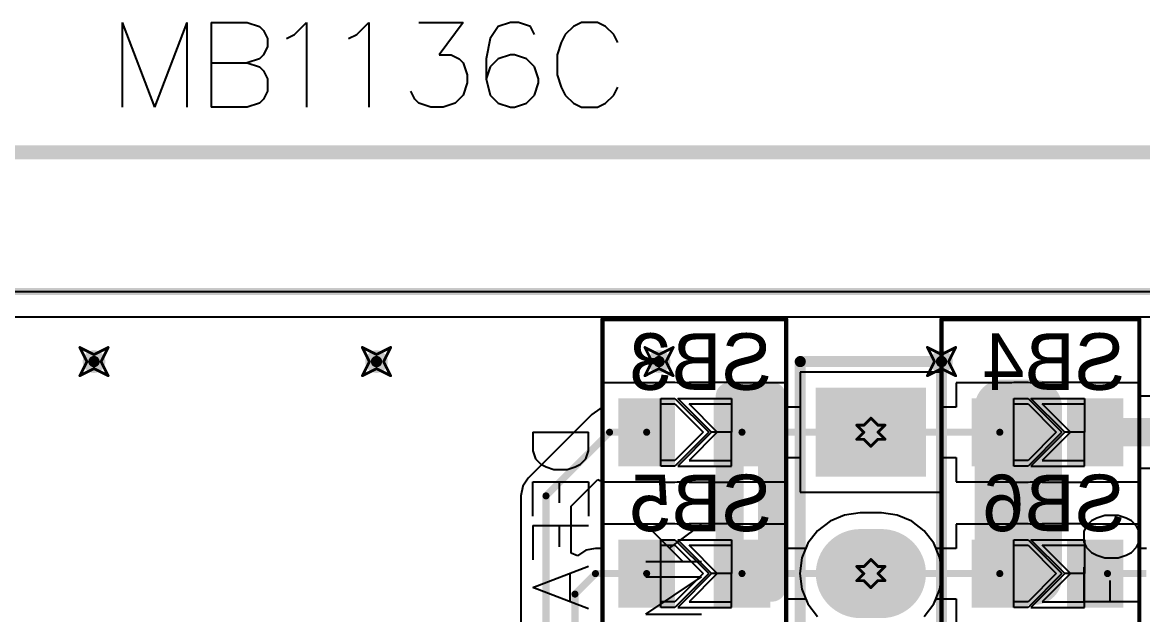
# Model space of a CAD drawing. Header units: millimetres. Extents: x 2.26 to 6.57, y 1.2 to 4.64.
# Drawn here: x 2.758 to 3.551, y 4.224 to 4.643 of the extents above; entities that cross this region are included whole.
import ezdxf

# ---------------------------------------------------------------- set-up
doc = ezdxf.new("R2010")
doc.units = ezdxf.units.MM
doc.header["$MEASUREMENT"] = 0
for name, color, linetype in [('BottomLayer', 5, 'Continuous'), ('BottomOverlay', 54, 'Continuous'), ('BottomPaste', 16, 'Continuous'), ('BottomSolder', 6, 'Continuous'), ('DrillDrawing', 1, 'Continuous'), ('KeepOutLayer', 6, 'Continuous'), ('Mechanical1', 6, 'Continuous'), ('MultiLayer', 9, 'Continuous'), ('PadHoleLayer', 156, 'Continuous'), ('TopLayer', 1, 'Continuous'), ('TopOverlay', 2, 'Continuous'), ('TopSolder', 216, 'Continuous'), ('ViaHoleLayer', 16, 'Continuous')]:
    doc.layers.add(name, color=color, linetype=linetype)

# ---------------------------------------------------------------- blocks, each defined once
blk = doc.blocks.new('JP2_SMD_B_18')
at = {"layer": 'BottomLayer'}
for p, q in [((-0.02625, 0.02), (-0.02625, 0)), ((0.00375, 0.02), (-0.02625, 0.02)), ((-0.01625, 0), (0.00375, 0.02)), ((-0.00625, 0), (0.01375, 0.02)), ((0.01375, 0.02), (0.02375, 0.02)), ((0.02375, 0.02), (0.02375, -0.02)), ((-0.02625, -0.02), (-0.02625, 0)), ((-0.02625, 0), (-0.01625, 0)), ((-0.02625, 0), (-0.01625, 0)), ((-0.01625, 0), (0.00375, -0.02)), ((0.01375, -0.02), (-0.00625, 0)), ((0.00375, -0.02), (-0.02625, -0.02)), ((0.02375, -0.02), (0.01375, -0.02))]:
    blk.add_line(p, q, dxfattribs=at)
for points in [[(-0.01775, 0.02), (-0.04975, 0.02), (-0.01775, -0.02), (-0.04975, -0.02)], [(0.04975, 0.02), (0.01775, 0.02), (0.04975, -0.02), (0.01775, -0.02)]]:
    blk.add_solid(points, dxfattribs=at)
at = {"layer": 'BottomPaste'}
for p, q in [((-0.02625, 0.02), (-0.02625, 0)), ((0.00375, 0.02), (-0.02625, 0.02)), ((-0.01625, 0), (0.00375, 0.02)), ((-0.00625, 0), (0.01375, 0.02)), ((0.01375, 0.02), (0.02375, 0.02)), ((0.02375, 0.02), (0.02375, -0.02)), ((-0.02625, -0.02), (-0.02625, 0)), ((-0.02625, 0), (-0.01625, 0)), ((-0.02625, 0), (-0.01625, 0)), ((-0.01625, 0), (0.00375, -0.02)), ((0.01375, -0.02), (-0.00625, 0)), ((0.00375, -0.02), (-0.02625, -0.02)), ((0.02375, -0.02), (0.01375, -0.02))]:
    blk.add_line(p, q, dxfattribs=at)
for points in [[(-0.01775, 0.02), (-0.04975, 0.02), (-0.01775, -0.02), (-0.04975, -0.02)], [(0.04975, 0.02), (0.01775, 0.02), (0.04975, -0.02), (0.01775, -0.02)]]:
    blk.add_solid(points, dxfattribs=at)
at = {"layer": 'BottomSolder'}
for p, q in [((-0.02625, 0.024), (-0.02625, 0)), ((0.01175, 0.024), (-0.02625, 0.024)), ((-0.01225, 0), (0.01175, 0.024)), ((-0.01025, 0), (0.01375, 0.024)), ((0.01375, 0.024), (0.02375, 0.024)), ((0.02375, 0.024), (0.02375, -0.024)), ((-0.02625, -0.024), (-0.02625, 0)), ((-0.02625, 0), (-0.01225, 0)), ((-0.02625, 0), (-0.01225, 0)), ((-0.01225, 0), (0.01175, -0.024)), ((0.01375, -0.024), (-0.01025, 0)), ((0.01175, -0.024), (-0.02625, -0.024)), ((0.02375, -0.024), (0.01375, -0.024))]:
    blk.add_line(p, q, dxfattribs=at)
for points in [[(-0.01375, 0.024), (-0.05375, 0.024), (-0.01375, -0.024), (-0.05375, -0.024)], [(0.05375, 0.024), (0.01375, 0.024), (0.05375, -0.024), (0.01375, -0.024)]]:
    blk.add_solid(points, dxfattribs=at)
blk = doc.blocks.new('JP2_SMD_B_19')
at = {"layer": 'BottomLayer'}
for p, q in [((-0.02625, 0.02), (-0.02625, 0)), ((0.00375, 0.02), (-0.02625, 0.02)), ((-0.01625, 0), (0.00375, 0.02)), ((-0.00625, 0), (0.01375, 0.02)), ((0.01375, 0.02), (0.02375, 0.02)), ((0.02375, 0.02), (0.02375, -0.02)), ((-0.02625, 0), (-0.01625, 0)), ((-0.02625, -0.02), (-0.02625, 0)), ((-0.02625, 0), (-0.01625, 0)), ((-0.01625, 0), (0.00375, -0.02)), ((0.01375, -0.02), (-0.00625, 0)), ((0.00375, -0.02), (-0.02625, -0.02)), ((0.02375, -0.02), (0.01375, -0.02))]:
    blk.add_line(p, q, dxfattribs=at)
for points in [[(-0.01775, 0.02), (-0.04975, 0.02), (-0.01775, -0.02), (-0.04975, -0.02)], [(0.04975, 0.02), (0.01775, 0.02), (0.04975, -0.02), (0.01775, -0.02)]]:
    blk.add_solid(points, dxfattribs=at)
at = {"layer": 'BottomPaste'}
for p, q in [((-0.02625, 0.02), (-0.02625, 0)), ((0.00375, 0.02), (-0.02625, 0.02)), ((-0.01625, 0), (0.00375, 0.02)), ((-0.00625, 0), (0.01375, 0.02)), ((0.01375, 0.02), (0.02375, 0.02)), ((0.02375, 0.02), (0.02375, -0.02)), ((-0.02625, 0), (-0.01625, 0)), ((-0.02625, -0.02), (-0.02625, 0)), ((-0.02625, 0), (-0.01625, 0)), ((-0.01625, 0), (0.00375, -0.02)), ((0.01375, -0.02), (-0.00625, 0)), ((0.00375, -0.02), (-0.02625, -0.02)), ((0.02375, -0.02), (0.01375, -0.02))]:
    blk.add_line(p, q, dxfattribs=at)
for points in [[(-0.01775, 0.02), (-0.04975, 0.02), (-0.01775, -0.02), (-0.04975, -0.02)], [(0.04975, 0.02), (0.01775, 0.02), (0.04975, -0.02), (0.01775, -0.02)]]:
    blk.add_solid(points, dxfattribs=at)
at = {"layer": 'BottomSolder'}
for p, q in [((-0.02625, 0.024), (-0.02625, 0)), ((0.01175, 0.024), (-0.02625, 0.024)), ((-0.01225, 0), (0.01175, 0.024)), ((-0.01025, 0), (0.01375, 0.024)), ((0.01375, 0.024), (0.02375, 0.024)), ((0.02375, 0.024), (0.02375, -0.024)), ((-0.02625, 0), (-0.01225, 0)), ((-0.02625, -0.024), (-0.02625, 0)), ((-0.02625, 0), (-0.01225, 0)), ((-0.01225, 0), (0.01175, -0.024)), ((0.01375, -0.024), (-0.01025, 0)), ((0.01175, -0.024), (-0.02625, -0.024)), ((0.02375, -0.024), (0.01375, -0.024))]:
    blk.add_line(p, q, dxfattribs=at)
for points in [[(-0.01375, 0.024), (-0.05375, 0.024), (-0.01375, -0.024), (-0.05375, -0.024)], [(0.05375, 0.024), (0.01375, 0.024), (0.05375, -0.024), (0.01375, -0.024)]]:
    blk.add_solid(points, dxfattribs=at)
blk = doc.blocks.new('JP2_SMD_B_20')
at = {"layer": 'BottomLayer'}
for p, q in [((-0.02625, 0.02), (-0.02625, 0)), ((0.00375, 0.02), (-0.02625, 0.02)), ((-0.01625, 0), (0.00375, 0.02)), ((-0.00625, 0), (0.01375, 0.02)), ((0.01375, 0.02), (0.02375, 0.02)), ((0.02375, 0.02), (0.02375, -0.02)), ((-0.02625, -0.02), (-0.02625, 0)), ((-0.02625, 0), (-0.01625, 0)), ((-0.02625, 0), (-0.01625, 0)), ((-0.01625, 0), (0.00375, -0.02)), ((0.01375, -0.02), (-0.00625, 0)), ((0.00375, -0.02), (-0.02625, -0.02)), ((0.02375, -0.02), (0.01375, -0.02))]:
    blk.add_line(p, q, dxfattribs=at)
for points in [[(-0.01775, 0.02), (-0.04975, 0.02), (-0.01775, -0.02), (-0.04975, -0.02)], [(0.04975, 0.02), (0.01775, 0.02), (0.04975, -0.02), (0.01775, -0.02)]]:
    blk.add_solid(points, dxfattribs=at)
at = {"layer": 'BottomPaste'}
for p, q in [((-0.02625, 0.02), (-0.02625, 0)), ((0.00375, 0.02), (-0.02625, 0.02)), ((-0.01625, 0), (0.00375, 0.02)), ((-0.00625, 0), (0.01375, 0.02)), ((0.01375, 0.02), (0.02375, 0.02)), ((0.02375, 0.02), (0.02375, -0.02)), ((-0.02625, -0.02), (-0.02625, 0)), ((-0.02625, 0), (-0.01625, 0)), ((-0.02625, 0), (-0.01625, 0)), ((-0.01625, 0), (0.00375, -0.02)), ((0.01375, -0.02), (-0.00625, 0)), ((0.00375, -0.02), (-0.02625, -0.02)), ((0.02375, -0.02), (0.01375, -0.02))]:
    blk.add_line(p, q, dxfattribs=at)
for points in [[(-0.01775, 0.02), (-0.04975, 0.02), (-0.01775, -0.02), (-0.04975, -0.02)], [(0.04975, 0.02), (0.01775, 0.02), (0.04975, -0.02), (0.01775, -0.02)]]:
    blk.add_solid(points, dxfattribs=at)
at = {"layer": 'BottomSolder'}
for p, q in [((-0.02625, 0.024), (-0.02625, 0)), ((0.01175, 0.024), (-0.02625, 0.024)), ((-0.01225, 0), (0.01175, 0.024)), ((-0.01025, 0), (0.01375, 0.024)), ((0.01375, 0.024), (0.02375, 0.024)), ((0.02375, 0.024), (0.02375, -0.024)), ((-0.02625, -0.024), (-0.02625, 0)), ((-0.02625, 0), (-0.01225, 0)), ((-0.02625, 0), (-0.01225, 0)), ((-0.01225, 0), (0.01175, -0.024)), ((0.01375, -0.024), (-0.01025, 0)), ((0.01175, -0.024), (-0.02625, -0.024)), ((0.02375, -0.024), (0.01375, -0.024))]:
    blk.add_line(p, q, dxfattribs=at)
for points in [[(-0.01375, 0.024), (-0.05375, 0.024), (-0.01375, -0.024), (-0.05375, -0.024)], [(0.05375, 0.024), (0.01375, 0.024), (0.05375, -0.024), (0.01375, -0.024)]]:
    blk.add_solid(points, dxfattribs=at)
blk = doc.blocks.new('JP2_SMD_B_21')
at = {"layer": 'BottomLayer'}
for p, q in [((-0.02625, 0.02), (-0.02625, 0)), ((0.00375, 0.02), (-0.02625, 0.02)), ((-0.01625, 0), (0.00375, 0.02)), ((-0.00625, 0), (0.01375, 0.02)), ((0.01375, 0.02), (0.02375, 0.02)), ((0.02375, 0.02), (0.02375, -0.02)), ((-0.02625, 0), (-0.01625, 0)), ((-0.02625, -0.02), (-0.02625, 0)), ((-0.02625, 0), (-0.01625, 0)), ((-0.01625, 0), (0.00375, -0.02)), ((0.01375, -0.02), (-0.00625, 0)), ((0.00375, -0.02), (-0.02625, -0.02)), ((0.02375, -0.02), (0.01375, -0.02))]:
    blk.add_line(p, q, dxfattribs=at)
for points in [[(-0.01775, 0.02), (-0.04975, 0.02), (-0.01775, -0.02), (-0.04975, -0.02)], [(0.04975, 0.02), (0.01775, 0.02), (0.04975, -0.02), (0.01775, -0.02)]]:
    blk.add_solid(points, dxfattribs=at)
at = {"layer": 'BottomPaste'}
for p, q in [((-0.02625, 0.02), (-0.02625, 0)), ((0.00375, 0.02), (-0.02625, 0.02)), ((-0.01625, 0), (0.00375, 0.02)), ((-0.00625, 0), (0.01375, 0.02)), ((0.01375, 0.02), (0.02375, 0.02)), ((0.02375, 0.02), (0.02375, -0.02)), ((-0.02625, 0), (-0.01625, 0)), ((-0.02625, -0.02), (-0.02625, 0)), ((-0.02625, 0), (-0.01625, 0)), ((-0.01625, 0), (0.00375, -0.02)), ((0.01375, -0.02), (-0.00625, 0)), ((0.00375, -0.02), (-0.02625, -0.02)), ((0.02375, -0.02), (0.01375, -0.02))]:
    blk.add_line(p, q, dxfattribs=at)
for points in [[(-0.01775, 0.02), (-0.04975, 0.02), (-0.01775, -0.02), (-0.04975, -0.02)], [(0.04975, 0.02), (0.01775, 0.02), (0.04975, -0.02), (0.01775, -0.02)]]:
    blk.add_solid(points, dxfattribs=at)
at = {"layer": 'BottomSolder'}
for p, q in [((-0.02625, 0.024), (-0.02625, 0)), ((0.01175, 0.024), (-0.02625, 0.024)), ((-0.01225, 0), (0.01175, 0.024)), ((-0.01025, 0), (0.01375, 0.024)), ((0.01375, 0.024), (0.02375, 0.024)), ((0.02375, 0.024), (0.02375, -0.024)), ((-0.02625, 0), (-0.01225, 0)), ((-0.02625, -0.024), (-0.02625, 0)), ((-0.02625, 0), (-0.01225, 0)), ((-0.01225, 0), (0.01175, -0.024)), ((0.01375, -0.024), (-0.01025, 0)), ((0.01175, -0.024), (-0.02625, -0.024)), ((0.02375, -0.024), (0.01375, -0.024))]:
    blk.add_line(p, q, dxfattribs=at)
for points in [[(-0.01375, 0.024), (-0.05375, 0.024), (-0.01375, -0.024), (-0.05375, -0.024)], [(0.05375, 0.024), (0.01375, 0.024), (0.05375, -0.024), (0.01375, -0.024)]]:
    blk.add_solid(points, dxfattribs=at)
blk = doc.blocks.new('1_4_89')
at = {"layer": 'BottomLayer', "const_width": 0.055}
for points in [[(0.1, 0.0075), (0.1, -0.0075)], [(0.2, 0.0075), (0.2, -0.0075)], [(0.3, 0.0075), (0.3, -0.0075)]]:
    blk.add_lwpolyline(points, dxfattribs=at)
at = {"layer": 'BottomLayer', "const_width": 0.0275}
for points in [[(0.08625, 0.0075, 1), (0.11375, 0.0075, 1)], [(0.18625, 0.0075, 1), (0.21375, 0.0075, 1)], [(0.28625, 0.0075, 1), (0.31375, 0.0075, 1)], [(0.08625, -0.0075, 1), (0.11375, -0.0075, 1)], [(0.18625, -0.0075, 1), (0.21375, -0.0075, 1)], [(0.28625, -0.0075, 1), (0.31375, -0.0075, 1)]]:
    blk.add_lwpolyline(points, format="xyb", close=True, dxfattribs=at)
at = {"layer": 'BottomLayer'}
blk.add_solid([(-0.0275, -0.035), (0.0275, -0.035), (-0.0275, 0.035), (0.0275, 0.035)], dxfattribs=at)
at = {"layer": 'BottomSolder', "const_width": 0.063}
for points in [[(0.1, 0.0075), (0.1, -0.0075)], [(0.2, 0.0075), (0.2, -0.0075)], [(0.3, 0.0075), (0.3, -0.0075)]]:
    blk.add_lwpolyline(points, dxfattribs=at)
at = {"layer": 'BottomSolder', "const_width": 0.0315}
for points in [[(0.08425, 0.0075, 1), (0.11575, 0.0075, 1)], [(0.18425, 0.0075, 1), (0.21575, 0.0075, 1)], [(0.28425, 0.0075, 1), (0.31575, 0.0075, 1)], [(0.08425, -0.0075, 1), (0.11575, -0.0075, 1)], [(0.18425, -0.0075, 1), (0.21575, -0.0075, 1)], [(0.28425, -0.0075, 1), (0.31575, -0.0075, 1)]]:
    blk.add_lwpolyline(points, format="xyb", close=True, dxfattribs=at)
at = {"layer": 'BottomSolder'}
blk.add_solid([(-0.0315, -0.039), (0.0315, -0.039), (-0.0315, 0.039), (0.0315, 0.039)], dxfattribs=at)
at = {"layer": 'MultiLayer', "const_width": 0.055}
for points in [[(0.1, 0.0075), (0.1, -0.0075)], [(0.2, 0.0075), (0.2, -0.0075)], [(0.3, 0.0075), (0.3, -0.0075)]]:
    blk.add_lwpolyline(points, dxfattribs=at)
at = {"layer": 'MultiLayer', "const_width": 0.0275}
for points in [[(0.08625, 0.0075, 1), (0.11375, 0.0075, 1)], [(0.18625, 0.0075, 1), (0.21375, 0.0075, 1)], [(0.28625, 0.0075, 1), (0.31375, 0.0075, 1)], [(0.08625, -0.0075, 1), (0.11375, -0.0075, 1)], [(0.18625, -0.0075, 1), (0.21375, -0.0075, 1)], [(0.28625, -0.0075, 1), (0.31375, -0.0075, 1)]]:
    blk.add_lwpolyline(points, format="xyb", close=True, dxfattribs=at)
at = {"layer": 'MultiLayer'}
blk.add_solid([(-0.0275, -0.035), (0.0275, -0.035), (-0.0275, 0.035), (0.0275, 0.035)], dxfattribs=at)
at = {"layer": 'PadHoleLayer', "const_width": 0.02}
for points in [[(-0.01, 0, 1), (0.01, 0, 1)], [(0.09, 0, 1), (0.11, 0, 1)], [(0.19, 0, 1), (0.21, 0, 1)], [(0.29, 0, 1), (0.31, 0, 1)]]:
    blk.add_lwpolyline(points, format="xyb", close=True, dxfattribs=at)
at = {"layer": 'TopLayer', "const_width": 0.055}
for points in [[(0.1, 0.0075), (0.1, -0.0075)], [(0.2, 0.0075), (0.2, -0.0075)], [(0.3, 0.0075), (0.3, -0.0075)]]:
    blk.add_lwpolyline(points, dxfattribs=at)
at = {"layer": 'TopLayer', "const_width": 0.0275}
for points in [[(0.08625, 0.0075, 1), (0.11375, 0.0075, 1)], [(0.18625, 0.0075, 1), (0.21375, 0.0075, 1)], [(0.28625, 0.0075, 1), (0.31375, 0.0075, 1)], [(0.08625, -0.0075, 1), (0.11375, -0.0075, 1)], [(0.18625, -0.0075, 1), (0.21375, -0.0075, 1)], [(0.28625, -0.0075, 1), (0.31375, -0.0075, 1)]]:
    blk.add_lwpolyline(points, format="xyb", close=True, dxfattribs=at)
at = {"layer": 'TopLayer'}
blk.add_solid([(-0.0275, -0.035), (0.0275, -0.035), (-0.0275, 0.035), (0.0275, 0.035)], dxfattribs=at)
at = {"layer": 'TopOverlay', "const_width": 0.00787}
for points in [[(0.35, 0.05), (-0.05, 0.05)], [(-0.05, -0.05), (-0.05, 0.05)], [(0.35, -0.05), (0.35, 0.05)], [(0.35, -0.05), (-0.05, -0.05)]]:
    blk.add_lwpolyline(points, dxfattribs=at)
at = {"layer": 'TopOverlay'}
for points, const_width in [([(-0.05197, 0.05, 1), (-0.04803, 0.05, 1)], 0.00394), ([(-0.05197, 0.05, 1), (-0.04803, 0.05, 1)], 0.00394), ([(0.34803, 0.05, 1), (0.35197, 0.05, 1)], 0.00394), ([(0.34803, 0.05, 1), (0.35197, 0.05, 1)], 0.00394), ([(-0.05197, -0.05, 1), (-0.04803, -0.05, 1)], 0.00394), ([(-0.05197, -0.05, 1), (-0.04803, -0.05, 1)], 0.00394), ([(0.34803, -0.05, 1), (0.35197, -0.05, 1)], 0.00394), ([(0.34803, -0.05, 1), (0.35197, -0.05, 1)], 0.00394), ([(0.00758, -0.075, 1), (-0.00742, -0.075, 1)], 0.015), ([(-0.01117, -0.075, 1), (-0.00367, -0.075, 1)], 0.0075), ([(0.00383, -0.075, 1), (0.01133, -0.075, 1)], 0.0075)]:
    blk.add_lwpolyline(points, format="xyb", close=True, dxfattribs=dict(at, const_width=const_width))
at = {"layer": 'TopSolder', "const_width": 0.063}
for points in [[(0.1, 0.0075), (0.1, -0.0075)], [(0.2, 0.0075), (0.2, -0.0075)], [(0.3, 0.0075), (0.3, -0.0075)]]:
    blk.add_lwpolyline(points, dxfattribs=at)
at = {"layer": 'TopSolder', "const_width": 0.0315}
for points in [[(0.08425, 0.0075, 1), (0.11575, 0.0075, 1)], [(0.18425, 0.0075, 1), (0.21575, 0.0075, 1)], [(0.28425, 0.0075, 1), (0.31575, 0.0075, 1)], [(0.08425, -0.0075, 1), (0.11575, -0.0075, 1)], [(0.18425, -0.0075, 1), (0.21575, -0.0075, 1)], [(0.28425, -0.0075, 1), (0.31575, -0.0075, 1)]]:
    blk.add_lwpolyline(points, format="xyb", close=True, dxfattribs=at)
at = {"layer": 'TopSolder'}
blk.add_solid([(-0.0315, -0.039), (0.0315, -0.039), (-0.0315, 0.039), (0.0315, 0.039)], dxfattribs=at)

msp = doc.modelspace()

# ---------------------------------------------------------------- linework, layer by layer
at = {"layer": 'BottomLayer'}
for p, q in [((2.55906, 4.43491), (5.15748, 4.43491)), ((3.40827, 4.39565), (3.30827, 4.39565)), ((3.30827, 4.39565), (3.30827, 4.37099)), ((3.40827, 4.37099), (3.40827, 4.39565)), ((3.20804, 4.38815), (3.16852, 4.38815)), ((3.16852, 4.38815), (3.16852, 4.37005)), ((3.20952, 4.38844), (3.20804, 4.38815)), ((3.21952, 4.38844), (3.20952, 4.38844)), ((3.221, 4.38815), (3.21952, 4.38844)), ((3.22804, 4.38815), (3.221, 4.38815)), ((3.22952, 4.38844), (3.22804, 4.38815)), ((3.25952, 4.38844), (3.22952, 4.38844)), ((3.261, 4.38815), (3.25952, 4.38844)), ((3.29802, 4.38815), (3.261, 4.38815)), ((3.29802, 4.37099), (3.29802, 4.38815)), ((3.45804, 4.38815), (3.41852, 4.38815)), ((3.41852, 4.38815), (3.41852, 4.37099)), ((3.45952, 4.38844), (3.45804, 4.38815)), ((3.46952, 4.38844), (3.45952, 4.38844)), ((3.471, 4.38815), (3.46952, 4.38844)), ((3.47804, 4.38815), (3.471, 4.38815)), ((3.47952, 4.38844), (3.47804, 4.38815)), ((3.50952, 4.38844), (3.47952, 4.38844)), ((3.511, 4.38815), (3.50952, 4.38844)), ((3.54802, 4.38815), (3.511, 4.38815)), ((3.54802, 4.37864), (3.54802, 4.38815)), ((3.74611, 4.37864), (3.54802, 4.37864)), ((3.16644, 4.36963), (3.16065, 4.36577)), ((3.16852, 4.37005), (3.16644, 4.36963)), ((3.30827, 4.37099), (3.29802, 4.37099)), ((3.41852, 4.37099), (3.40827, 4.37099)), ((3.16065, 4.36577), (3.11565, 4.32077)), ((3.29802, 4.31815), (3.29802, 4.33531)), ((3.29802, 4.33531), (3.30827, 4.33531)), ((3.30827, 4.33531), (3.30827, 4.31065)), ((3.40827, 4.31065), (3.40827, 4.33531)), ((3.40827, 4.33531), (3.41852, 4.33531)), ((3.41852, 4.33531), (3.41852, 4.31815)), ((3.54802, 4.31815), (3.54802, 4.32766)), ((3.54802, 4.32766), (3.74611, 4.32766)), ((3.11178, 4.31498), (3.11042, 4.30815)), ((3.11565, 4.32077), (3.11178, 4.31498)), ((3.14611, 4.30076), (3.16497, 4.31962)), ((3.16497, 4.31962), (3.16852, 4.31815)), ((3.16852, 4.31815), (3.16852, 4.31815)), ((3.16852, 4.31815), (3.16852, 4.31815)), ((3.16852, 4.31815), (3.20804, 4.31815)), ((3.20804, 4.31815), (3.20952, 4.31786)), ((3.20952, 4.31786), (3.21952, 4.31786)), ((3.21952, 4.31786), (3.221, 4.31815)), ((3.221, 4.31815), (3.22804, 4.31815)), ((3.22804, 4.31815), (3.22952, 4.31786)), ((3.22952, 4.31786), (3.25952, 4.31786)), ((3.25952, 4.31786), (3.261, 4.31815)), ((3.261, 4.31815), (3.29802, 4.31815)), ((3.41852, 4.31815), (3.45804, 4.31815)), ((3.45804, 4.31815), (3.45952, 4.31786)), ((3.45952, 4.31786), (3.46952, 4.31786)), ((3.46952, 4.31786), (3.471, 4.31815)), ((3.471, 4.31815), (3.47804, 4.31815)), ((3.47804, 4.31815), (3.47952, 4.31786)), ((3.47952, 4.31786), (3.50952, 4.31786)), ((3.50952, 4.31786), (3.511, 4.31815)), ((3.511, 4.31815), (3.54802, 4.31815)), ((3.11042, 4.30815), (3.11042, 4.04284)), ((3.30827, 4.31065), (3.40827, 4.31065)), ((3.14611, 4.26765), (3.14611, 4.30076)), ((3.33967, 4.29456), (3.32933, 4.29027)), ((3.35077, 4.29602), (3.33967, 4.29456)), ((3.36577, 4.29602), (3.35077, 4.29602)), ((3.37686, 4.29456), (3.36577, 4.29602)), ((3.3872, 4.29027), (3.37686, 4.29456)), ((3.20804, 4.28815), (3.16852, 4.28815)), ((3.16852, 4.28815), (3.16852, 4.27099)), ((3.20952, 4.28844), (3.20804, 4.28815)), ((3.21952, 4.28844), (3.20952, 4.28844)), ((3.221, 4.28815), (3.21952, 4.28844)), ((3.22804, 4.28815), (3.221, 4.28815)), ((3.22952, 4.28844), (3.22804, 4.28815)), ((3.25952, 4.28844), (3.22952, 4.28844)), ((3.261, 4.28815), (3.25952, 4.28844)), ((3.29802, 4.28815), (3.261, 4.28815)), ((3.29802, 4.27099), (3.29802, 4.28815)), ((3.32046, 4.28346), (3.31364, 4.27458)), ((3.32933, 4.29027), (3.32046, 4.28346)), ((3.39608, 4.28346), (3.3872, 4.29027)), ((3.40289, 4.27458), (3.39608, 4.28346)), ((3.45804, 4.28815), (3.41852, 4.28815)), ((3.41852, 4.28815), (3.41852, 4.27099)), ((3.45952, 4.28844), (3.45804, 4.28815)), ((3.46952, 4.28844), (3.45952, 4.28844)), ((3.471, 4.28815), (3.46952, 4.28844)), ((3.47804, 4.28815), (3.471, 4.28815)), ((3.47952, 4.28844), (3.47804, 4.28815)), ((3.50952, 4.28844), (3.47952, 4.28844)), ((3.511, 4.28815), (3.50952, 4.28844)), ((3.54802, 4.28815), (3.511, 4.28815)), ((3.54802, 4.27099), (3.54802, 4.28815)), ((3.31364, 4.27458), (3.31216, 4.27099)), ((3.40438, 4.27099), (3.40289, 4.27458)), ((3.15065, 4.26577), (3.14611, 4.26765)), ((3.15644, 4.26963), (3.15065, 4.26577)), ((3.16327, 4.27099), (3.15644, 4.26963)), ((3.16852, 4.27099), (3.16327, 4.27099)), ((3.16327, 4.27099), (3.16327, 4.27099)), ((3.31216, 4.27099), (3.29802, 4.27099)), ((3.41852, 4.27099), (3.40438, 4.27099)), ((3.55327, 4.27099), (3.54802, 4.27099)), ((3.29802, 4.21815), (3.29802, 4.23531)), ((3.29802, 4.23531), (3.31216, 4.23531)), ((3.31216, 4.23531), (3.31364, 4.23172)), ((3.40289, 4.23172), (3.40438, 4.23531)), ((3.40438, 4.23531), (3.41852, 4.23531)), ((3.41852, 4.23531), (3.41852, 4.21815)), ((3.31364, 4.23172), (3.32046, 4.22284)), ((3.39608, 4.22284), (3.40289, 4.23172))]:
    msp.add_line(p, q, dxfattribs=at)
for points, const_width in [([(2.80427, 4.40315, 1), (2.81227, 4.40315, 1)], 0.008), ([(3.00427, 4.40315, 1), (3.01227, 4.40315, 1)], 0.008), ([(3.20427, 4.40315, 1), (3.21227, 4.40315, 1)], 0.008), ([(3.40427, 4.40315, 1), (3.41227, 4.40315, 1)], 0.008), ([(3.52152, 4.35315, 1), (3.53152, 4.35315, 1)], 0.01), ([(3.17202, 4.35315, 1), (3.17452, 4.35315, 1)], 0.0025), ([(3.17202, 4.35315, 1), (3.17452, 4.35315, 1)], 0.0025), ([(3.19827, 4.35315, 1), (3.20077, 4.35315, 1)], 0.0025), ([(3.26577, 4.35315, 1), (3.26827, 4.35315, 1)], 0.0025), ([(3.44827, 4.35315, 1), (3.45077, 4.35315, 1)], 0.0025), ([(3.12702, 4.30815, 1), (3.12952, 4.30815, 1)], 0.0025), ([(3.12702, 4.30815, 1), (3.12952, 4.30815, 1)], 0.0025), ([(3.16202, 4.25315, 1), (3.16452, 4.25315, 1)], 0.0025), ([(3.16202, 4.25315, 1), (3.16452, 4.25315, 1)], 0.0025), ([(3.19827, 4.25315, 1), (3.20077, 4.25315, 1)], 0.0025), ([(3.26577, 4.25315, 1), (3.26827, 4.25315, 1)], 0.0025), ([(3.44827, 4.25315, 1), (3.45077, 4.25315, 1)], 0.0025), ([(3.52452, 4.25315, 1), (3.52702, 4.25315, 1)], 0.0025), ([(3.14752, 4.23865, 1), (3.15002, 4.23865, 1)], 0.0025), ([(3.14752, 4.23865, 1), (3.15002, 4.23865, 1)], 0.0025)]:
    msp.add_lwpolyline(points, format="xyb", close=True, dxfattribs=dict(at, const_width=const_width))
for points, const_width in [([(3.52652, 4.35315), (3.78327, 4.35315)], 0.02), ([(3.12827, 4.30815), (3.17327, 4.35315)], 0.005), ([(3.17327, 4.35315), (3.19952, 4.35315)], 0.005), ([(3.26702, 4.35315), (3.44952, 4.35315)], 0.005), ([(3.12827, 4.02815), (3.12827, 4.30815)], 0.005), ([(3.14877, 4.23865), (3.16327, 4.25315)], 0.005), ([(3.16327, 4.25315), (3.19952, 4.25315)], 0.005), ([(3.26702, 4.25315), (3.44952, 4.25315)], 0.005), ([(3.52577, 4.25315), (3.55327, 4.25315)], 0.005), ([(3.14877, 4.01865), (3.14877, 4.23865)], 0.005)]:
    msp.add_lwpolyline(points, dxfattribs=dict(at, const_width=const_width))
at = {"layer": 'BottomOverlay'}
for p, q in [((3.11891, 4.35315), (3.15827, 4.35315)), ((3.11891, 4.35315), (3.11891, 4.34003)), ((3.15827, 4.34003), (3.15827, 4.35315)), ((3.11891, 4.34003), (3.12078, 4.33441)), ((3.15639, 4.33441), (3.15827, 4.34003)), ((3.12078, 4.33441), (3.12453, 4.33066)), ((3.12453, 4.33066), (3.12828, 4.32878)), ((3.1489, 4.32878), (3.15264, 4.33066)), ((3.15264, 4.33066), (3.15639, 4.33441)), ((3.12828, 4.32878), (3.1339, 4.32691)), ((3.1339, 4.32691), (3.14327, 4.32691)), ((3.14327, 4.32691), (3.1489, 4.32878)), ((3.11891, 4.29373), (3.11891, 4.3181)), ((3.11891, 4.3181), (3.15827, 4.3181)), ((3.13765, 4.3181), (3.13765, 4.3031)), ((3.15827, 4.3181), (3.15827, 4.29373)), ((3.11891, 4.28717), (3.15827, 4.28717)), ((3.11891, 4.28717), (3.11891, 4.26281)), ((3.13765, 4.28717), (3.13765, 4.27218)), ((3.11891, 4.24331), (3.15827, 4.25831)), ((3.14515, 4.25268), (3.14515, 4.23394)), ((3.15827, 4.22832), (3.11891, 4.24331))]:
    msp.add_line(p, q, dxfattribs=at)
at = {"layer": 'BottomOverlay', "const_width": 0.003}
for points in [[(3.16827, 4.43315), (3.29827, 4.43315)], [(3.16827, 4.02315), (3.16827, 4.43315)], [(3.29827, 4.02315), (3.29827, 4.43315)], [(3.40827, 4.02315), (3.40827, 4.43315)], [(3.40827, 4.43315), (3.54827, 4.43315)], [(3.54827, 4.02315), (3.54827, 4.43315)]]:
    msp.add_lwpolyline(points, dxfattribs=at)
at = {"layer": 'BottomOverlay', "const_width": 0.0015}
for points in [[(3.16752, 4.43315, 1), (3.16902, 4.43315, 1)], [(3.16752, 4.43315, 1), (3.16902, 4.43315, 1)], [(3.29752, 4.43315, 1), (3.29902, 4.43315, 1)], [(3.29752, 4.43315, 1), (3.29902, 4.43315, 1)], [(3.40752, 4.43315, 1), (3.40902, 4.43315, 1)], [(3.40752, 4.43315, 1), (3.40902, 4.43315, 1)], [(3.54752, 4.43315, 1), (3.54902, 4.43315, 1)], [(3.54752, 4.43315, 1), (3.54902, 4.43315, 1)]]:
    msp.add_lwpolyline(points, format="xyb", close=True, dxfattribs=at)
at = {"layer": 'DrillDrawing'}
for points, const_width in [([(2.48032, 4.55118), (3.68631, 4.55118)], 0.01), ([(2.79827, 4.41315), (2.80827, 4.40815)], 0.002), ([(2.79827, 4.41315), (2.80327, 4.40315)], 0.002), ([(2.80827, 4.40815), (2.81827, 4.41315)], 0.002), ([(2.81327, 4.40315), (2.81827, 4.41315)], 0.002), ([(2.99827, 4.41315), (3.00827, 4.40815)], 0.002), ([(2.99827, 4.41315), (3.00327, 4.40315)], 0.002), ([(3.00827, 4.40815), (3.01827, 4.41315)], 0.002), ([(3.01327, 4.40315), (3.01827, 4.41315)], 0.002), ([(3.19827, 4.41315), (3.20827, 4.40815)], 0.002), ([(3.19827, 4.41315), (3.20327, 4.40315)], 0.002), ([(3.20827, 4.40815), (3.21827, 4.41315)], 0.002), ([(3.21327, 4.40315), (3.21827, 4.41315)], 0.002), ([(3.39827, 4.41315), (3.40827, 4.40815)], 0.002), ([(3.39827, 4.41315), (3.40327, 4.40315)], 0.002), ([(3.40827, 4.40815), (3.41827, 4.41315)], 0.002), ([(3.41327, 4.40315), (3.41827, 4.41315)], 0.002), ([(2.79827, 4.39315), (2.80327, 4.40315)], 0.002), ([(2.81327, 4.40315), (2.81827, 4.39315)], 0.002), ([(2.99827, 4.39315), (3.00327, 4.40315)], 0.002), ([(3.01327, 4.40315), (3.01827, 4.39315)], 0.002), ([(3.19827, 4.39315), (3.20327, 4.40315)], 0.002), ([(3.21327, 4.40315), (3.21827, 4.39315)], 0.002), ([(3.39827, 4.39315), (3.40327, 4.40315)], 0.002), ([(3.41327, 4.40315), (3.41827, 4.39315)], 0.002), ([(2.79827, 4.39315), (2.80827, 4.39815)], 0.002), ([(2.80827, 4.39815), (2.81827, 4.39315)], 0.002), ([(2.99827, 4.39315), (3.00827, 4.39815)], 0.002), ([(3.00827, 4.39815), (3.01827, 4.39315)], 0.002), ([(3.19827, 4.39315), (3.20827, 4.39815)], 0.002), ([(3.20827, 4.39815), (3.21827, 4.39315)], 0.002), ([(3.39827, 4.39315), (3.40827, 4.39815)], 0.002), ([(3.40827, 4.39815), (3.41827, 4.39315)], 0.002), ([(3.35327, 4.35815), (3.35827, 4.36315)], 0.002), ([(3.35827, 4.36315), (3.36327, 4.35815)], 0.002), ([(3.34827, 4.35815), (3.35327, 4.35315)], 0.002), ([(3.34827, 4.35815), (3.35327, 4.35815)], 0.002), ([(3.34827, 4.34815), (3.35327, 4.35315)], 0.002), ([(3.36327, 4.35815), (3.36827, 4.35815)], 0.002), ([(3.36327, 4.35315), (3.36827, 4.35815)], 0.002), ([(3.36327, 4.35315), (3.36827, 4.34815)], 0.002), ([(3.34827, 4.34815), (3.35327, 4.34815)], 0.002), ([(3.35327, 4.34815), (3.35827, 4.34315)], 0.002), ([(3.35827, 4.34315), (3.36327, 4.34815)], 0.002), ([(3.36327, 4.34815), (3.36827, 4.34815)], 0.002), ([(3.34827, 4.25815), (3.35327, 4.25315)], 0.002), ([(3.34827, 4.25815), (3.35327, 4.25815)], 0.002), ([(3.35327, 4.25815), (3.35827, 4.26315)], 0.002), ([(3.35827, 4.26315), (3.36327, 4.25815)], 0.002), ([(3.36327, 4.25815), (3.36827, 4.25815)], 0.002), ([(3.36327, 4.25315), (3.36827, 4.25815)], 0.002), ([(3.34827, 4.24815), (3.35327, 4.25315)], 0.002), ([(3.36327, 4.25315), (3.36827, 4.24815)], 0.002), ([(3.34827, 4.24815), (3.35327, 4.24815)], 0.002), ([(3.35327, 4.24815), (3.35827, 4.24315)], 0.002), ([(3.35827, 4.24315), (3.36327, 4.24815)], 0.002), ([(3.36327, 4.24815), (3.36827, 4.24815)], 0.002)]:
    msp.add_lwpolyline(points, dxfattribs=dict(at, const_width=const_width))
at = {"layer": 'DrillDrawing', "const_width": 0.001}
for points in [[(2.79777, 4.41315, 1), (2.79877, 4.41315, 1)], [(2.79777, 4.41315, 1), (2.79877, 4.41315, 1)], [(2.81777, 4.41315, 1), (2.81877, 4.41315, 1)], [(2.81777, 4.41315, 1), (2.81877, 4.41315, 1)], [(2.99777, 4.41315, 1), (2.99877, 4.41315, 1)], [(2.99777, 4.41315, 1), (2.99877, 4.41315, 1)], [(3.01777, 4.41315, 1), (3.01877, 4.41315, 1)], [(3.01777, 4.41315, 1), (3.01877, 4.41315, 1)], [(3.19777, 4.41315, 1), (3.19877, 4.41315, 1)], [(3.19777, 4.41315, 1), (3.19877, 4.41315, 1)], [(3.21777, 4.41315, 1), (3.21877, 4.41315, 1)], [(3.21777, 4.41315, 1), (3.21877, 4.41315, 1)], [(3.39777, 4.41315, 1), (3.39877, 4.41315, 1)], [(3.39777, 4.41315, 1), (3.39877, 4.41315, 1)], [(3.41777, 4.41315, 1), (3.41877, 4.41315, 1)], [(3.41777, 4.41315, 1), (3.41877, 4.41315, 1)], [(2.80277, 4.40315, 1), (2.80377, 4.40315, 1)], [(2.80277, 4.40315, 1), (2.80377, 4.40315, 1)], [(2.80777, 4.40815, 1), (2.80877, 4.40815, 1)], [(2.80777, 4.40815, 1), (2.80877, 4.40815, 1)], [(2.81277, 4.40315, 1), (2.81377, 4.40315, 1)], [(2.81277, 4.40315, 1), (2.81377, 4.40315, 1)], [(3.00277, 4.40315, 1), (3.00377, 4.40315, 1)], [(3.00277, 4.40315, 1), (3.00377, 4.40315, 1)], [(3.00777, 4.40815, 1), (3.00877, 4.40815, 1)], [(3.00777, 4.40815, 1), (3.00877, 4.40815, 1)], [(3.01277, 4.40315, 1), (3.01377, 4.40315, 1)], [(3.01277, 4.40315, 1), (3.01377, 4.40315, 1)], [(3.20277, 4.40315, 1), (3.20377, 4.40315, 1)], [(3.20277, 4.40315, 1), (3.20377, 4.40315, 1)], [(3.20777, 4.40815, 1), (3.20877, 4.40815, 1)], [(3.20777, 4.40815, 1), (3.20877, 4.40815, 1)], [(3.21277, 4.40315, 1), (3.21377, 4.40315, 1)], [(3.21277, 4.40315, 1), (3.21377, 4.40315, 1)], [(3.40277, 4.40315, 1), (3.40377, 4.40315, 1)], [(3.40277, 4.40315, 1), (3.40377, 4.40315, 1)], [(3.40777, 4.40815, 1), (3.40877, 4.40815, 1)], [(3.40777, 4.40815, 1), (3.40877, 4.40815, 1)], [(3.41277, 4.40315, 1), (3.41377, 4.40315, 1)], [(3.41277, 4.40315, 1), (3.41377, 4.40315, 1)], [(2.79777, 4.39315, 1), (2.79877, 4.39315, 1)], [(2.79777, 4.39315, 1), (2.79877, 4.39315, 1)], [(2.80777, 4.39815, 1), (2.80877, 4.39815, 1)], [(2.80777, 4.39815, 1), (2.80877, 4.39815, 1)], [(2.81777, 4.39315, 1), (2.81877, 4.39315, 1)], [(2.81777, 4.39315, 1), (2.81877, 4.39315, 1)], [(2.99777, 4.39315, 1), (2.99877, 4.39315, 1)], [(2.99777, 4.39315, 1), (2.99877, 4.39315, 1)], [(3.00777, 4.39815, 1), (3.00877, 4.39815, 1)], [(3.00777, 4.39815, 1), (3.00877, 4.39815, 1)], [(3.01777, 4.39315, 1), (3.01877, 4.39315, 1)], [(3.01777, 4.39315, 1), (3.01877, 4.39315, 1)], [(3.19777, 4.39315, 1), (3.19877, 4.39315, 1)], [(3.19777, 4.39315, 1), (3.19877, 4.39315, 1)], [(3.20777, 4.39815, 1), (3.20877, 4.39815, 1)], [(3.20777, 4.39815, 1), (3.20877, 4.39815, 1)], [(3.21777, 4.39315, 1), (3.21877, 4.39315, 1)], [(3.21777, 4.39315, 1), (3.21877, 4.39315, 1)], [(3.39777, 4.39315, 1), (3.39877, 4.39315, 1)], [(3.39777, 4.39315, 1), (3.39877, 4.39315, 1)], [(3.40777, 4.39815, 1), (3.40877, 4.39815, 1)], [(3.40777, 4.39815, 1), (3.40877, 4.39815, 1)], [(3.41777, 4.39315, 1), (3.41877, 4.39315, 1)], [(3.41777, 4.39315, 1), (3.41877, 4.39315, 1)], [(3.35777, 4.36315, 1), (3.35877, 4.36315, 1)], [(3.35777, 4.36315, 1), (3.35877, 4.36315, 1)], [(3.34777, 4.35815, 1), (3.34877, 4.35815, 1)], [(3.34777, 4.35815, 1), (3.34877, 4.35815, 1)], [(3.35277, 4.35815, 1), (3.35377, 4.35815, 1)], [(3.35277, 4.35815, 1), (3.35377, 4.35815, 1)], [(3.35277, 4.35315, 1), (3.35377, 4.35315, 1)], [(3.35277, 4.35315, 1), (3.35377, 4.35315, 1)], [(3.36277, 4.35815, 1), (3.36377, 4.35815, 1)], [(3.36277, 4.35815, 1), (3.36377, 4.35815, 1)], [(3.36277, 4.35315, 1), (3.36377, 4.35315, 1)], [(3.36277, 4.35315, 1), (3.36377, 4.35315, 1)], [(3.36777, 4.35815, 1), (3.36877, 4.35815, 1)], [(3.36777, 4.35815, 1), (3.36877, 4.35815, 1)], [(3.34777, 4.34815, 1), (3.34877, 4.34815, 1)], [(3.34777, 4.34815, 1), (3.34877, 4.34815, 1)], [(3.35277, 4.34815, 1), (3.35377, 4.34815, 1)], [(3.35277, 4.34815, 1), (3.35377, 4.34815, 1)], [(3.36277, 4.34815, 1), (3.36377, 4.34815, 1)], [(3.36277, 4.34815, 1), (3.36377, 4.34815, 1)], [(3.36777, 4.34815, 1), (3.36877, 4.34815, 1)], [(3.36777, 4.34815, 1), (3.36877, 4.34815, 1)], [(3.35777, 4.34315, 1), (3.35877, 4.34315, 1)], [(3.35777, 4.34315, 1), (3.35877, 4.34315, 1)], [(3.34777, 4.25815, 1), (3.34877, 4.25815, 1)], [(3.34777, 4.25815, 1), (3.34877, 4.25815, 1)], [(3.35277, 4.25815, 1), (3.35377, 4.25815, 1)], [(3.35277, 4.25815, 1), (3.35377, 4.25815, 1)], [(3.35777, 4.26315, 1), (3.35877, 4.26315, 1)], [(3.35777, 4.26315, 1), (3.35877, 4.26315, 1)], [(3.36277, 4.25815, 1), (3.36377, 4.25815, 1)], [(3.36277, 4.25815, 1), (3.36377, 4.25815, 1)], [(3.36777, 4.25815, 1), (3.36877, 4.25815, 1)], [(3.36777, 4.25815, 1), (3.36877, 4.25815, 1)], [(3.35277, 4.25315, 1), (3.35377, 4.25315, 1)], [(3.35277, 4.25315, 1), (3.35377, 4.25315, 1)], [(3.36277, 4.25315, 1), (3.36377, 4.25315, 1)], [(3.36277, 4.25315, 1), (3.36377, 4.25315, 1)], [(3.34777, 4.24815, 1), (3.34877, 4.24815, 1)], [(3.34777, 4.24815, 1), (3.34877, 4.24815, 1)], [(3.35277, 4.24815, 1), (3.35377, 4.24815, 1)], [(3.35277, 4.24815, 1), (3.35377, 4.24815, 1)], [(3.35777, 4.24315, 1), (3.35877, 4.24315, 1)], [(3.35777, 4.24315, 1), (3.35877, 4.24315, 1)], [(3.36277, 4.24815, 1), (3.36377, 4.24815, 1)], [(3.36277, 4.24815, 1), (3.36377, 4.24815, 1)], [(3.36777, 4.24815, 1), (3.36877, 4.24815, 1)], [(3.36777, 4.24815, 1), (3.36877, 4.24815, 1)]]:
    msp.add_lwpolyline(points, format="xyb", close=True, dxfattribs=at)
at = {"layer": 'KeepOutLayer', "const_width": 0.005}
msp.add_lwpolyline([(2.55906, 4.45276), (5.15748, 4.45276)], dxfattribs=at)
at = {"layer": 'Mechanical1'}
for p, q in [((2.82827, 4.64314), (2.82827, 4.58315)), ((2.82827, 4.64314), (2.85112, 4.58315)), ((2.87397, 4.64314), (2.85112, 4.58315)), ((2.87397, 4.64314), (2.87397, 4.58315)), ((2.89111, 4.64314), (2.89111, 4.58315)), ((2.89111, 4.64314), (2.91682, 4.64314)), ((2.91682, 4.64314), (2.92539, 4.64028)), ((2.92539, 4.64028), (2.92825, 4.63742)), ((2.95024, 4.63457), (2.95881, 4.64314)), ((2.95881, 4.64314), (2.95881, 4.58315)), ((2.99423, 4.63457), (3.0028, 4.64314)), ((3.0028, 4.64314), (3.0028, 4.58315)), ((3.03822, 4.64314), (3.06964, 4.64314)), ((3.06964, 4.64314), (3.05251, 4.62028)), ((3.0945, 4.64028), (3.08878, 4.63171)), ((3.10307, 4.64314), (3.0945, 4.64028)), ((3.10878, 4.64314), (3.10307, 4.64314)), ((3.11735, 4.64028), (3.10878, 4.64314)), ((3.12021, 4.63457), (3.11735, 4.64028)), ((3.14763, 4.64028), (3.14191, 4.63457)), ((3.15334, 4.64314), (3.14763, 4.64028)), ((3.16477, 4.64314), (3.15334, 4.64314)), ((3.17048, 4.64028), (3.16477, 4.64314)), ((3.17619, 4.63457), (3.17048, 4.64028)), ((2.92825, 4.63742), (2.9311, 4.63171)), ((2.9311, 4.63171), (2.9311, 4.626)), ((2.94453, 4.63171), (2.95024, 4.63457)), ((2.98852, 4.63171), (2.99423, 4.63457)), ((3.08878, 4.63171), (3.08593, 4.61743)), ((3.14191, 4.63457), (3.13906, 4.62885)), ((3.17905, 4.62885), (3.17619, 4.63457)), ((2.9311, 4.626), (2.92825, 4.62028)), ((3.13906, 4.62885), (3.1362, 4.62028)), ((2.92539, 4.61743), (2.91682, 4.61457)), ((2.92825, 4.62028), (2.92539, 4.61743)), ((3.05251, 4.62028), (3.06108, 4.62028)), ((3.06108, 4.62028), (3.06679, 4.61743)), ((3.06679, 4.61743), (3.06964, 4.61457)), ((3.08593, 4.61743), (3.08593, 4.60315)), ((3.0945, 4.61743), (3.08878, 4.61171)), ((3.10307, 4.62028), (3.0945, 4.61743)), ((3.10592, 4.62028), (3.10307, 4.62028)), ((3.11449, 4.61743), (3.10592, 4.62028)), ((3.12021, 4.61171), (3.11449, 4.61743)), ((3.1362, 4.62028), (3.1362, 4.606)), ((2.89111, 4.61457), (2.91682, 4.61457)), ((2.91682, 4.61457), (2.92539, 4.61171)), ((2.92539, 4.61171), (2.92825, 4.60886)), ((2.92825, 4.60886), (2.9311, 4.60315)), ((3.06964, 4.61457), (3.0725, 4.606)), ((3.08878, 4.61171), (3.08593, 4.60315)), ((3.12306, 4.60315), (3.12021, 4.61171)), ((2.9311, 4.60315), (2.9311, 4.59458)), ((3.0725, 4.60029), (3.06964, 4.59172)), ((3.0725, 4.606), (3.0725, 4.60029)), ((3.08593, 4.60315), (3.08878, 4.59172)), ((3.12021, 4.59172), (3.12306, 4.60029)), ((3.12306, 4.60029), (3.12306, 4.60315)), ((3.1362, 4.606), (3.13906, 4.59743)), ((2.9311, 4.59458), (2.92825, 4.58886)), ((3.03537, 4.58886), (3.03251, 4.59458)), ((3.06964, 4.59172), (3.06393, 4.58601)), ((3.08878, 4.59172), (3.0945, 4.58601)), ((3.11449, 4.58601), (3.12021, 4.59172)), ((3.13906, 4.59743), (3.14191, 4.59172)), ((3.14191, 4.59172), (3.14763, 4.58601)), ((3.17048, 4.58601), (3.17619, 4.59172)), ((3.17619, 4.59172), (3.17905, 4.59743)), ((2.92539, 4.58601), (2.91682, 4.58315)), ((2.92825, 4.58886), (2.92539, 4.58601)), ((3.03822, 4.58601), (3.03537, 4.58886)), ((3.04679, 4.58315), (3.03822, 4.58601)), ((3.06393, 4.58601), (3.05536, 4.58315)), ((3.0945, 4.58601), (3.10307, 4.58315)), ((3.10592, 4.58315), (3.11449, 4.58601)), ((3.14763, 4.58601), (3.15334, 4.58315)), ((3.16477, 4.58315), (3.17048, 4.58601)), ((2.91682, 4.58315), (2.89111, 4.58315)), ((3.05536, 4.58315), (3.04679, 4.58315)), ((3.10307, 4.58315), (3.10592, 4.58315)), ((3.15334, 4.58315), (3.16477, 4.58315)), ((2.55906, 4.45276), (5.15748, 4.45276))]:
    msp.add_line(p, q, dxfattribs=at)
at = {"layer": 'MultiLayer', "const_width": 0.008}
for points in [[(2.80427, 4.40315, 1), (2.81227, 4.40315, 1)], [(3.00427, 4.40315, 1), (3.01227, 4.40315, 1)], [(3.20427, 4.40315, 1), (3.21227, 4.40315, 1)], [(3.40427, 4.40315, 1), (3.41227, 4.40315, 1)]]:
    msp.add_lwpolyline(points, format="xyb", close=True, dxfattribs=at)
at = {"layer": 'TopLayer'}
for p, q in [((2.55906, 4.43491), (4.08785, 4.43491)), ((3.40827, 4.39565), (3.30827, 4.39565)), ((3.30827, 4.39565), (3.30827, 4.31065)), ((3.40827, 4.31065), (3.40827, 4.39565)), ((3.30827, 4.31065), (3.40827, 4.31065)), ((3.33967, 4.29456), (3.32933, 4.29027)), ((3.35077, 4.29602), (3.33967, 4.29456)), ((3.36577, 4.29602), (3.35077, 4.29602)), ((3.37686, 4.29456), (3.36577, 4.29602)), ((3.3872, 4.29027), (3.37686, 4.29456)), ((3.32046, 4.28346), (3.31364, 4.27458)), ((3.32933, 4.29027), (3.32046, 4.28346)), ((3.39608, 4.28346), (3.3872, 4.29027)), ((3.40289, 4.27458), (3.39608, 4.28346)), ((3.31364, 4.27458), (3.30936, 4.26424)), ((3.40717, 4.26424), (3.40289, 4.27458)), ((3.30936, 4.26424), (3.3079, 4.25315)), ((3.40863, 4.25315), (3.40717, 4.26424)), ((3.3079, 4.25315), (3.30936, 4.24205)), ((3.40717, 4.24205), (3.40863, 4.25315)), ((3.30936, 4.24205), (3.31364, 4.23172)), ((3.40289, 4.23172), (3.40717, 4.24205)), ((3.31364, 4.23172), (3.32046, 4.22284)), ((3.39608, 4.22284), (3.40289, 4.23172))]:
    msp.add_line(p, q, dxfattribs=at)
at = {"layer": 'TopLayer', "const_width": 0.008}
for points in [[(2.80427, 4.40315, 1), (2.81227, 4.40315, 1)], [(3.00427, 4.40315, 1), (3.01227, 4.40315, 1)], [(3.20427, 4.40315, 1), (3.21227, 4.40315, 1)], [(3.40427, 4.40315, 1), (3.41227, 4.40315, 1)]]:
    msp.add_lwpolyline(points, format="xyb", close=True, dxfattribs=at)
at = {"layer": 'TopOverlay'}
for p, q in [((3.51453, 4.29052), (3.51078, 4.28677)), ((3.51828, 4.29239), (3.51453, 4.29052)), ((3.5239, 4.29427), (3.51828, 4.29239)), ((3.53327, 4.29427), (3.5239, 4.29427)), ((3.5389, 4.29239), (3.53327, 4.29427)), ((3.54264, 4.29052), (3.5389, 4.29239)), ((3.54639, 4.28677), (3.54264, 4.29052)), ((3.19891, 4.28789), (3.22515, 4.26165)), ((3.21578, 4.27102), (3.23827, 4.28789)), ((3.51078, 4.28677), (3.50891, 4.28302)), ((3.50891, 4.28302), (3.50891, 4.27553)), ((3.54827, 4.28302), (3.54639, 4.28677)), ((3.54827, 4.27553), (3.54827, 4.28302)), ((3.50891, 4.27553), (3.51078, 4.27178)), ((3.54639, 4.27178), (3.54827, 4.27553)), ((3.51078, 4.27178), (3.51453, 4.26803)), ((3.51453, 4.26803), (3.51828, 4.26615)), ((3.5389, 4.26615), (3.54264, 4.26803)), ((3.54264, 4.26803), (3.54639, 4.27178)), ((3.19891, 4.26165), (3.23827, 4.26165)), ((3.51828, 4.26615), (3.5239, 4.26428)), ((3.5239, 4.26428), (3.53327, 4.26428)), ((3.53327, 4.26428), (3.5389, 4.26615)), ((3.19891, 4.22454), (3.23827, 4.25078)), ((3.19891, 4.25078), (3.23827, 4.25078)), ((3.50891, 4.25772), (3.50891, 4.23335)), ((3.54827, 4.23335), (3.54827, 4.25772)), ((3.52765, 4.23335), (3.52765, 4.24835)), ((3.50891, 4.23335), (3.54827, 4.23335)), ((3.54827, 4.20655), (3.54827, 4.22904)), ((3.19891, 4.22454), (3.23827, 4.22454))]:
    msp.add_line(p, q, dxfattribs=at)
for points, const_width in [([(3.25827, 4.37866), (3.28827, 4.37866)], 0.01969), ([(3.25827, 4.24315), (3.25827, 4.37866)], 0.01969), ([(3.28827, 4.24315), (3.28827, 4.37866)], 0.01969), ([(3.45148, 4.37072), (3.47398, 4.37072)], 0.03937), ([(3.45148, 4.25072), (3.45148, 4.37072)], 0.03937), ([(3.47398, 4.25072), (3.47398, 4.37072)], 0.03937), ([(3.45148, 4.25072), (3.47398, 4.25072)], 0.03937), ([(3.25827, 4.24315), (3.28827, 4.24315)], 0.01969)]:
    msp.add_lwpolyline(points, dxfattribs=dict(at, const_width=const_width))
for points, const_width in [([(3.25335, 4.37866, 1), (3.26319, 4.37866, 1)], 0.00984), ([(3.25335, 4.37866, 1), (3.26319, 4.37866, 1)], 0.00984), ([(3.28335, 4.37866, 1), (3.29319, 4.37866, 1)], 0.00984), ([(3.28335, 4.37866, 1), (3.29319, 4.37866, 1)], 0.00984), ([(3.44163, 4.37072, 1), (3.46132, 4.37072, 1)], 0.01969), ([(3.44163, 4.37072, 1), (3.46132, 4.37072, 1)], 0.01969), ([(3.46413, 4.37072, 1), (3.48382, 4.37072, 1)], 0.01969), ([(3.46413, 4.37072, 1), (3.48382, 4.37072, 1)], 0.01969), ([(3.44163, 4.25072, 1), (3.46132, 4.25072, 1)], 0.01969), ([(3.44163, 4.25072, 1), (3.46132, 4.25072, 1)], 0.01969), ([(3.46413, 4.25072, 1), (3.48382, 4.25072, 1)], 0.01969), ([(3.46413, 4.25072, 1), (3.48382, 4.25072, 1)], 0.01969), ([(3.25335, 4.24315, 1), (3.26319, 4.24315, 1)], 0.00984), ([(3.25335, 4.24315, 1), (3.26319, 4.24315, 1)], 0.00984), ([(3.28335, 4.24315, 1), (3.29319, 4.24315, 1)], 0.00984), ([(3.28335, 4.24315, 1), (3.29319, 4.24315, 1)], 0.00984)]:
    msp.add_lwpolyline(points, format="xyb", close=True, dxfattribs=dict(at, const_width=const_width))
at = {"layer": 'ViaHoleLayer', "const_width": 0.004}
for points in [[(2.80627, 4.40315, 1), (2.81027, 4.40315, 1)], [(3.00627, 4.40315, 1), (3.01027, 4.40315, 1)], [(3.20627, 4.40315, 1), (3.21027, 4.40315, 1)], [(3.40627, 4.40315, 1), (3.41027, 4.40315, 1)]]:
    msp.add_lwpolyline(points, format="xyb", close=True, dxfattribs=at)

# ---------------------------------------------------------------- block references
for name, p, rotation in [('1_4_89', (3.35827, 4.35315), 270), ('JP2_SMD_B_18', (3.23327, 4.35315), 180), ('JP2_SMD_B_19', (3.48327, 4.35315), 180), ('JP2_SMD_B_20', (3.23327, 4.25315), 180), ('JP2_SMD_B_21', (3.48327, 4.25315), 180)]:
    msp.add_blockref(name, p, dxfattribs=dict(rotation=rotation))

# ---------------------------------------------------------------- texts
at = {"layer": 'BottomOverlay', "text_generation_flag": 2}
for s, p in [('SB3', (3.28827, 4.38315)), ('SB4', (3.53827, 4.38315)), ('SB5', (3.28827, 4.28315)), ('SB6', (3.53827, 4.28315))]:
    msp.add_text(s, height=0.04, dxfattribs=at).set_placement(p)

doc.saveas('drawing.dxf')
